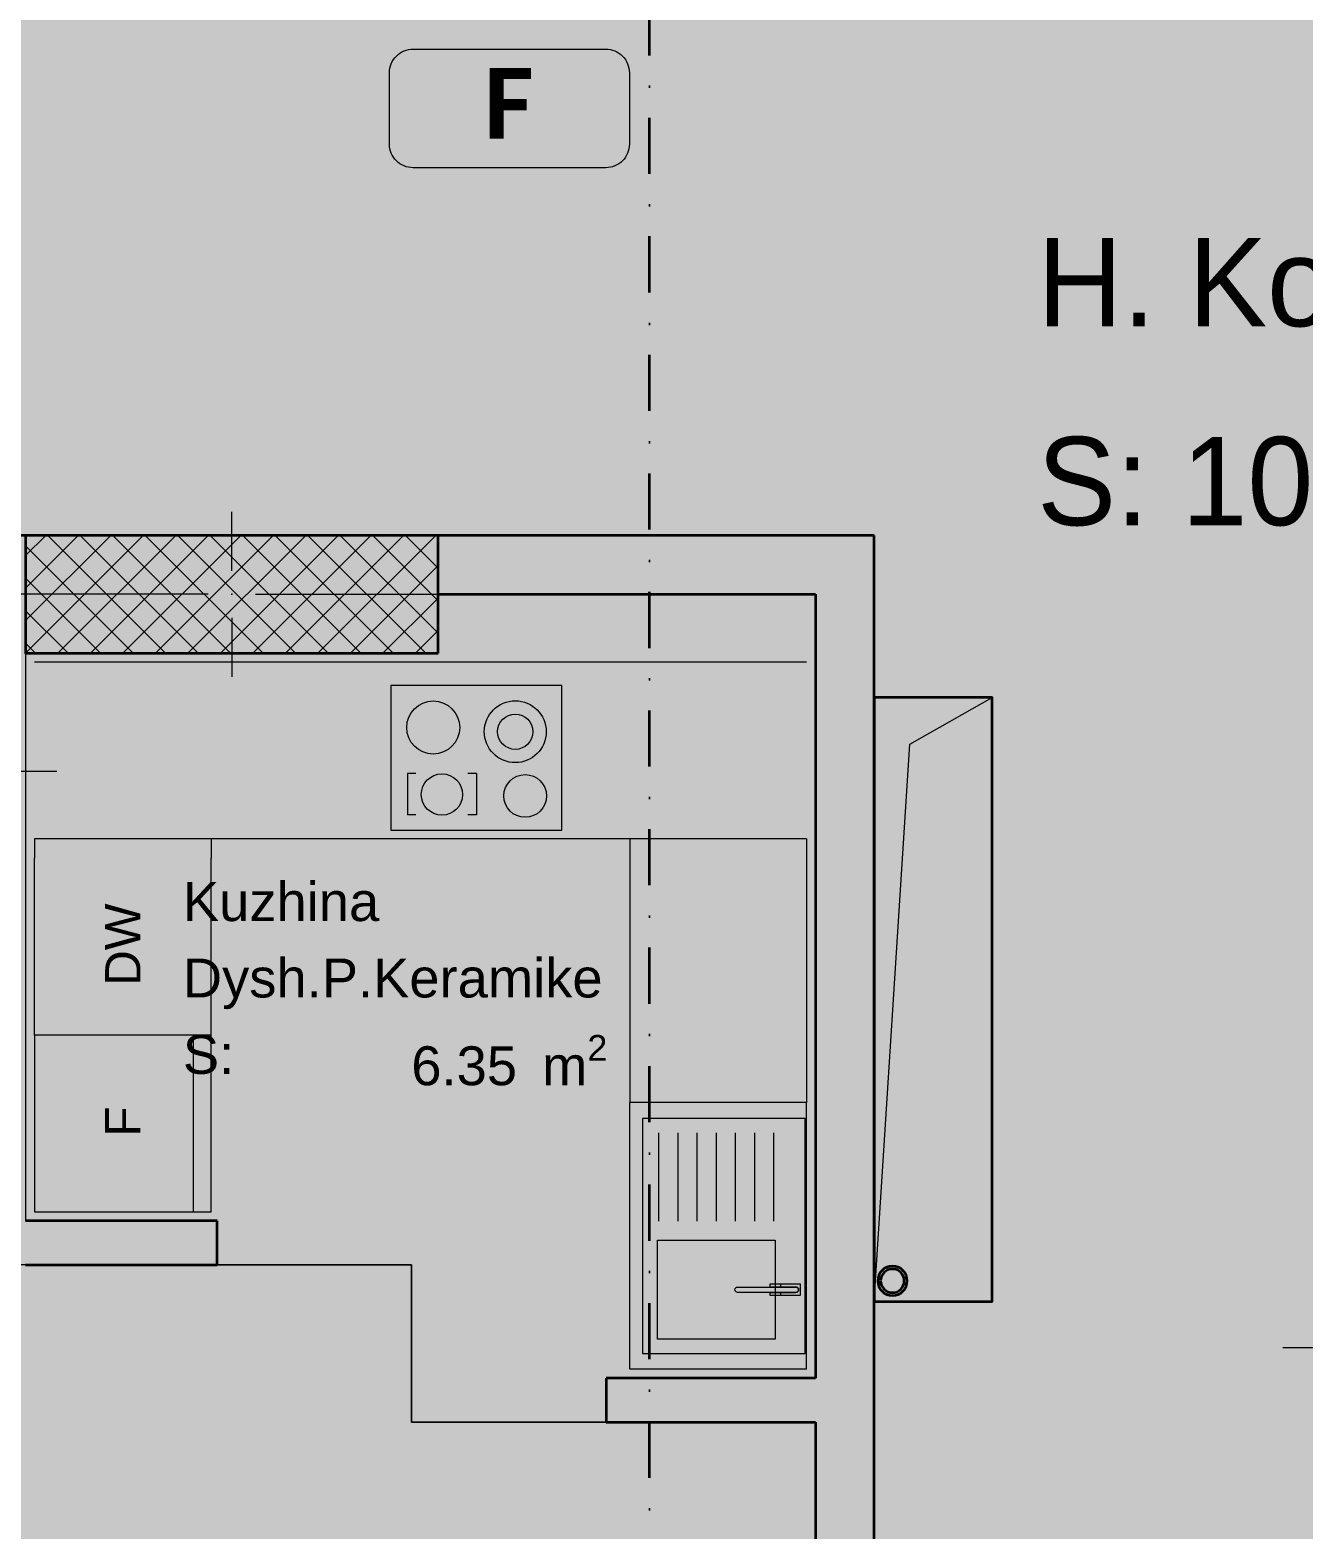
# Model space of a CAD drawing. Header units: millimetres. Extents: x 172821 to 253959, y -36092 to 17885.
# Drawn here: x 206496 to 210819, y -6192 to -1101 of the extents above; entities that cross this region are included whole.
import ezdxf
from ezdxf.enums import TextEntityAlignment as Align

# ---------------------------------------------------------------- set-up
doc = ezdxf.new("R2010")
doc.units = ezdxf.units.MM
doc.header["$MEASUREMENT"] = 0
for name, pattern in [('Dashed', [254, 127, -127]), ('Dot & Dashed', [402.166657, 190.5, -105.833333, 0, -105.833324]), ('Long Dashed', [2700, 1500, -1200])]:
    doc.linetypes.add(name, pattern=pattern)
for name, color, linetype, lineweight, true_color in [('2D Drafting - General_Pen_No__102', 7, 'Continuous', 13, 0xcccccc), ('2D Drafting - General_Pen_No__61', 7, 'Continuous', 20, 0x6a6a6a), ('A - Dimensionimi_Pen_No__156', 7, 'Continuous', 20, 0x54689e), ('A - Fill zone_Pen_No__102', 7, 'Continuous', 13, 0xcccccc), ('A - Fill zone_Pen_No__109', 7, 'Continuous', 13, 0xb4e4dc), ('A - Fill zone_Pen_No__82', 7, 'Continuous', 20, 0xaaaaaa), ('A - kanalet e ventilimit_Pen_No__176', 7, 'Continuous', 15, 0x93a0c6), ('A - kanalet e ventilimit_Pen_No__82', 7, 'Continuous', 20, 0xaaaaaa), ('A - Muret_Pen_No__82', 7, 'Continuous', 20, 0xaaaaaa), ('ARCHICAD Door Markers_Pen_No__112', 7, 'Continuous', 13, 0xd5aaaa), ('Marker - Section_Pen_No__8', 7, 'Continuous', 35, 0xa80f02), ('Model Unit - Zone_Pen_No__102', 7, 'Continuous', 13, 0xcccccc)]:
    doc.layers.add(name, color=color, linetype=linetype, lineweight=lineweight, true_color=true_color)
for name, color, linetype, lineweight in [('2D Drafting - General_Pen_No__18', 9, 'Continuous', 15), ('A - Fill zone_Pen_No__19', 255, 'Continuous', 0), ('A - Fill zone_Pen_No__2', 8, 'Continuous', 15), ('A - kanalet e ventilimit_Pen_No__22', 8, 'Continuous', 35), ('A - Muret_Pen_No__22', 8, 'Continuous', 35), ('A - Pllaka meskatit_Pen_No__1', 7, 'Continuous', 13), ('A - Pllaka meskatit_Pen_No__22', 8, 'Continuous', 35), ('A - Sanitaria_Pen_No__18', 9, 'Continuous', 15), ('A - Shtyllat_Pen_No__101', 252, 'Continuous', 13), ('A - Shtyllat_Pen_No__22', 8, 'Continuous', 35), ('Annotation - Text_Pen_No__10', 134, 'Continuous', 18), ('ARCHICAD Doors_Pen_No__42', 8, 'Continuous', 25), ('ARCHICAD Zone Stamps_Pen_No__101', 252, 'Continuous', 13)]:
    doc.layers.add(name, color=color, linetype=linetype, lineweight=lineweight)
for name, color, linetype in [('A - kanalet e ventilimit', 7, 'Continuous'), ('A - Muret', 7, 'Continuous'), ('A - Pllaka meskatit', 7, 'Continuous'), ('A - Shtyllat', 7, 'Continuous'), ('Marker - Section', 7, 'Continuous'), ('Model Unit - Zone', 7, 'Continuous')]:
    doc.layers.add(name, color=color, linetype=linetype)
doc.styles.add('GENERATED_STYLE_1', font='GOTHIC.TTF')
doc.styles.add('GENERATED_STYLE_2', font='arial.ttf')
doc.styles.add('GENERATED_STYLE_5', font='calibri.ttf')

# ---------------------------------------------------------------- blocks, each defined once
blk = doc.blocks.new('Slab_1', base_point=(232061.1, 7783.8))
at = {"layer": 'A - Pllaka meskatit_Pen_No__1', "color": 7, "linetype": 'Continuous', "lineweight": 13, "flags": 128}
blk.add_lwpolyline([(209361.1, -5416.1), (209761.1, -5416.1), (209761.1, -3366.2), (209361.1, -3366.2)], close=True, dxfattribs=at)
blk = doc.blocks.new('Wall_1', base_point=(209472.7, -5346.1))
at = {"layer": 'A - kanalet e ventilimit_Pen_No__82', "linetype": 'Continuous', "lineweight": 0, "true_color": 0xd4d4d4}
blk.add_hatch(color=254, dxfattribs=at).paths.add_polyline_path([(209472.7, -5346.1, 1), (209372.7, -5346.1), (209382.7, -5346.1, -1), (209462.7, -5346.1)])
at = {"layer": 'A - kanalet e ventilimit_Pen_No__22', "color": 8, "linetype": 'Continuous', "lineweight": 35}
for radius in [50, 40]:
    blk.add_arc((209422.7, -5346.1), radius, 0, 180, dxfattribs=at)
blk = doc.blocks.new('Wall_2', base_point=(209372.7, -5346.1))
at = {"layer": 'A - kanalet e ventilimit_Pen_No__82', "linetype": 'Continuous', "lineweight": 0, "true_color": 0xd4d4d4}
blk.add_hatch(color=254, dxfattribs=at).paths.add_polyline_path([(209372.7, -5346.1, 1), (209472.7, -5346.1), (209462.7, -5346.1, -1), (209382.7, -5346.1)])
at = {"layer": 'A - kanalet e ventilimit_Pen_No__22', "color": 8, "linetype": 'Continuous', "lineweight": 35}
for radius in [50, 40]:
    blk.add_arc((209422.7, -5346.1), radius, 180, 0, dxfattribs=at)
blk = doc.blocks.new('Kuzhina_Dysh.P.Keramike_25', base_point=(207711.9, -4325.9))
at = {"layer": 'ARCHICAD Zone Stamps_Pen_No__101', "color": 252, "lineweight": 13, "insert": (207790, -4511.7), "char_height": 132, "attachment_point": 1, "style": 'GENERATED_STYLE_2'}
blk.add_mtext('\\A1;{\\pql;\\pt0,6060;\\fArial|b0|i0|c0|p34;6.35\\fArial|b0|i0|c0|p34;\\A1{\\H.66x;\\S^  ;}\\fArial|b0|i0|c0|p34; m\\fArial|b0|i0|c0|p34;\\A1{\\H.66x;\\S2^  ;}}', dxfattribs=at)
at = {"layer": 'ARCHICAD Zone Stamps_Pen_No__101', "color": 252, "lineweight": 13, "style": 'GENERATED_STYLE_2'}
for tag, p in [('DUMMY_849', (208408.9, -3962.9)), ('ROOM_NAME', (207014.9, -3993.1)), ('DUMMY_850', (208408.9, -4222.2)), ('ROOM_NUMBER', (207014.9, -4252.4)), ('measuredAreaCode', (207014.9, -4511.7))]:
    blk.add_attdef(tag, text='', height=132, dxfattribs=at).set_placement(p, align=Align.TOP_LEFT)
blk = doc.blocks.new('Cabinet Base MultiDrawer 24')
at = {"layer": 'A - Sanitaria_Pen_No__18', "color": 9, "linetype": 'Continuous', "lineweight": 15}
for p, q in [((0, 600), (894.8, 600)), ((0, 0), (894.8, 0))]:
    blk.add_line(p, q, dxfattribs=at)
blk = doc.blocks.new('Cabinet Base MultiDrawer 24_2')
at = {"layer": 'A - Sanitaria_Pen_No__18', "color": 9, "linetype": 'Continuous', "lineweight": 15}
for p, q in [((0, 600), (2620, 600)), ((0, 0), (2620, 0))]:
    blk.add_line(p, q, dxfattribs=at)
blk = doc.blocks.new('Slab_5', base_point=(232061.1, 7783.8))
at = {"layer": 'A - Pllaka meskatit_Pen_No__22', "color": 8, "linetype": 'Continuous', "lineweight": 35, "flags": 128}
blk.add_lwpolyline([(209361.1, -5416.1), (209761.1, -5416.1), (209761.1, -3366.2), (209361.1, -3366.2)], close=True, dxfattribs=at)
blk = doc.blocks.new('Wall_34', base_point=(209361.1, -2816.2))
at = {"layer": 'A - Muret_Pen_No__82', "linetype": 'Continuous', "lineweight": 0, "true_color": 0xd4d4d4}
for points in [[(209161.1, -3016.2), (209361.1, -2816.2), (209161.1, -2816.2)], [(209161.1, -3016.2), (209361.1, -3016.2), (209361.1, -2816.2)], [(209361.1, -9866.2), (209361.1, -3016.2), (209161.1, -3016.2), (209161.1, -9866.2)]]:
    blk.add_hatch(color=254, dxfattribs=at).paths.add_polyline_path(points)
at = {"layer": 'A - Muret_Pen_No__22', "color": 8, "linetype": 'Continuous', "lineweight": 35, "flags": 128}
for points in [[(209361.1, -2816.2), (209161.1, -2816.2)], [(209361.1, -9866.2), (209361.1, -2816.2)], [(209161.1, -3016.2), (209161.1, -5676.2)], [(209161.1, -5826.2), (209161.1, -9866.2)]]:
    blk.add_lwpolyline(points, dxfattribs=at)
blk = doc.blocks.new('Door 25_3')
at = {"layer": 'ARCHICAD Doors_Pen_No__42', "color": 8, "linetype": 'Continuous', "lineweight": 25}
for p, q in [((432, 0), (432, 944)), ((432, 944), (472, 944)), ((472, 944), (472, 0)), ((-487, 104), (-537, 104)), ((-537, 104), (-537, 85)), ((-487, 85), (-487, 104)), ((537, 104), (487, 104)), ((487, 104), (487, 85)), ((537, 85), (537, 104)), ((-537, 85), (-487, 85)), ((-500, 85), (-537, 85)), ((-500, 85), (-537, 85)), ((-475, 85), (-500, 85)), ((-500, 85), (-500, 0)), ((-500, 0), (-500, 85)), ((-500, 0), (-500, 85)), ((-475, 0), (-475, 85)), ((500, 85), (475, 85)), ((475, 85), (475, 0)), ((487, 85), (537, 85)), ((500, 0), (500, 85)), ((500, 0), (500, 85)), ((500, 0), (500, 85)), ((500, 85), (537, 85)), ((500, 85), (537, 85)), ((-500, 0), (-475, 0)), ((-472, 0), (-500, 0)), ((-500, 0), (-500, -115)), ((-500, -115), (-500, 0)), ((-500, -115), (-500, 0)), ((-472, -40), (-472, 0)), ((472, 0), (432, 0)), ((500, 0), (472, 0)), ((472, 0), (472, -40)), ((475, 0), (500, 0)), ((500, -115), (500, 0)), ((500, -115), (500, 0)), ((500, -115), (500, 0)), ((-460, -40), (-472, -40)), ((-460, -115), (-460, -40)), ((472, -40), (460, -40)), ((460, -40), (460, -115)), ((-487, -115), (-537, -115)), ((-537, -115), (-537, -134)), ((-500, -115), (-537, -115)), ((-500, -115), (-537, -115)), ((-537, -134), (-487, -134)), ((-500, -115), (-460, -115)), ((-487, -134), (-487, -115)), ((460, -115), (500, -115)), ((537, -115), (487, -115)), ((487, -115), (487, -134)), ((487, -134), (537, -134)), ((500, -115), (537, -115)), ((500, -115), (537, -115)), ((537, -134), (537, -115))]:
    blk.add_line(p, q, dxfattribs=at)
blk.add_arc((472, 0), 944, 90, 180, dxfattribs=at)
blk = doc.blocks.new('D Marker 22')
at = {"layer": 'ARCHICAD Door Markers_Pen_No__112', "color": 9, "lineweight": 13, "true_color": 0xd5aaaa, "style": 'GENERATED_STYLE_2'}
for tag, p in [('AC_MarkerText_3', (-165.9, -155.7)), ('AC_MarkerText_2', (14.1, -224))]:
    blk.add_attdef(tag, text='', height=90, rotation=270, dxfattribs=at).set_placement(p, align=Align.BOTTOM_LEFT)
blk = doc.blocks.new('Wall_35', base_point=(209361.1, -2816.2))
at = {"layer": 'A - Muret_Pen_No__82', "linetype": 'Continuous', "lineweight": 0, "true_color": 0xd4d4d4}
for points in [[(202311.1, -2816.2), (202311.1, -3016.2), (202721.1, -3016.2), (202721.1, -2816.2)], [(203721.1, -2816.2), (203721.1, -3016.2), (206481.1, -3016.2), (206481.1, -2816.2)], [(207881.1, -2816.2), (207881.1, -3016.2), (209161.1, -3016.2), (209161.1, -2816.2)]]:
    blk.add_hatch(color=254, dxfattribs=at).paths.add_polyline_path(points)
at = {"layer": 'A - Muret_Pen_No__22', "color": 8, "linetype": 'Continuous', "lineweight": 35}
for p, q in [((202721.1, -2816.2), (202684.1, -2816.2)), ((202721.1, -2816.2), (202721.1, -2931.2)), ((203721.1, -2816.2), (203758.1, -2816.2)), ((203721.1, -2816.2), (203721.1, -2931.2)), ((202721.1, -2931.2), (202721.1, -3016.2)), ((203721.1, -2931.2), (203721.1, -3016.2)), ((202721.1, -3016.2), (202684.1, -3016.2)), ((203721.1, -3016.2), (203758.1, -3016.2))]:
    blk.add_line(p, q, dxfattribs=at)
at = {"layer": 'A - Muret_Pen_No__22', "color": 8, "linetype": 'Continuous', "lineweight": 35, "flags": 128}
for points in [[(202721.1, -2816.2), (202311.1, -2816.2)], [(206481.1, -2816.2), (203721.1, -2816.2)], [(209161.1, -2816.2), (207881.1, -2816.2)], [(202311.1, -3016.2), (202721.1, -3016.2)], [(203721.1, -3016.2), (204251.1, -3016.2)], [(204401.1, -3016.2), (206281.1, -3016.2)], [(207881.1, -3016.2), (209161.1, -3016.2)]]:
    blk.add_lwpolyline(points, dxfattribs=at)
at = {"layer": 'ARCHICAD Door Markers_Pen_No__112', "color": 9, "lineweight": 13, "true_color": 0xd5aaaa}
ref = blk.add_blockref('D Marker 22', (203221.1, -3016.2), dxfattribs=dict(at, rotation=180))
ref.add_attrib('AC_MarkerText_2', '100', dxfattribs={"color": 9, "lineweight": 13, "true_color": 0xd5aaaa, "height": 90, "rotation": 90, "style": 'GENERATED_STYLE_2'}).set_placement((203206.9, -3226.8), align=Align.BOTTOM_LEFT)
ref.add_attrib('AC_MarkerText_3', '210', dxfattribs={"color": 9, "lineweight": 13, "true_color": 0xd5aaaa, "height": 90, "rotation": 90, "style": 'GENERATED_STYLE_2'}).set_placement((203386.9, -3226.8), align=Align.BOTTOM_LEFT)
at = {"layer": 'ARCHICAD Doors_Pen_No__42', "color": 8, "linetype": 'Continuous', "lineweight": 25, "xscale": -1, "zscale": 1000, "rotation": 180}
blk.add_blockref('Door 25_3', (203221.1, -2931.2), dxfattribs=at)
blk = doc.blocks.new('Wall_241', base_point=(209361.1, -5676.2))
at = {"layer": 'A - Muret_Pen_No__82', "linetype": 'Continuous', "lineweight": 0, "true_color": 0xd4d4d4}
blk.add_hatch(color=254, dxfattribs=at).paths.add_polyline_path([(209161.1, -5676.2), (208451.1, -5676.2), (208451.1, -5826.2), (209161.1, -5826.2)])
at = {"layer": 'A - Muret_Pen_No__22', "color": 8, "linetype": 'Continuous', "lineweight": 35, "flags": 128}
for points in [[(209161.1, -5676.2), (208451.1, -5676.2)], [(208451.1, -5676.2), (208451.1, -5826.2)], [(208451.1, -5826.2), (209161.1, -5826.2)]]:
    blk.add_lwpolyline(points, dxfattribs=at)
blk = doc.blocks.new('Wall_245', base_point=(206481.1, -5292.2))
at = {"layer": 'A - Muret_Pen_No__82', "linetype": 'Continuous', "lineweight": 0, "true_color": 0xd4d4d4}
blk.add_hatch(color=254, dxfattribs=at).paths.add_polyline_path([(206481.1, -5292.2), (207131.1, -5292.2), (207131.1, -5142.2), (206481.1, -5142.2)])
at = {"layer": 'A - Muret_Pen_No__22', "color": 8, "linetype": 'Continuous', "lineweight": 35, "flags": 128}
for points in [[(207131.1, -5142.2), (206481.1, -5142.2)], [(207131.1, -5292.2), (207131.1, -5142.2)], [(206481.1, -5292.2), (207131.1, -5292.2)]]:
    blk.add_lwpolyline(points, dxfattribs=at)
blk = doc.blocks.new('Column_39', base_point=(207181.1, -3016.2))
at = {"layer": 'A - Shtyllat_Pen_No__101', "linetype": 'Continuous', "lineweight": 13}
h = blk.add_hatch(dxfattribs=at)
h.set_pattern_fill('Concrete_Block', color=252, style=0, pattern_type=2)
h.set_pattern_definition([(45, (0, 0), (-55.154327, 55.154327), []), (135, (0, 0), (55.154327, 55.154327), [])])
h.paths.add_polyline_path([(207881.1, -3216.2), (207881.1, -2816.2), (206481.1, -2816.2), (206481.1, -3216.2)])
at = {"layer": 'A - Shtyllat_Pen_No__101', "color": 252, "linetype": 'Continuous', "lineweight": 13}
for p, q in [((207181.1, -2936.2), (207181.1, -2736.2)), ((207101.1, -3016.2), (206401.1, -3016.2)), ((207261.1, -3016.2), (207961.1, -3016.2)), ((207181.1, -3096.2), (207181.1, -3296.2))]:
    blk.add_line(p, q, dxfattribs=at)
blk.add_point((207181.1, -3016.2), dxfattribs=at)
at = {"layer": 'A - Shtyllat_Pen_No__22', "color": 8, "linetype": 'Continuous', "lineweight": 35, "flags": 128}
blk.add_lwpolyline([(207881.1, -3216.2), (207881.1, -2816.2), (206481.1, -2816.2), (206481.1, -3216.2)], close=True, dxfattribs=at)
blk = doc.blocks.new('Cooktop + Oven Built-in 25')
at = {"layer": 'A - Sanitaria_Pen_No__18', "color": 9, "linetype": 'Continuous', "lineweight": 15}
for p, q in [((0, 600), (600, 600)), ((300, 378.5), (300, 518.8)), ((300, 518.8), (329, 518.8)), ((505.3, 518.8), (534.3, 518.8)), ((534.3, 378.5), (534.3, 518.8)), ((300, 378.5), (329, 378.5)), ((505.3, 378.5), (534.3, 378.5)), ((0, 0), (600, 0))]:
    blk.add_line(p, q, dxfattribs=at)
at = {"layer": 'A - Sanitaria_Pen_No__18', "color": 9, "linetype": 'Continuous', "lineweight": 15, "flags": 128}
blk.add_lwpolyline([(10, 80), (590, 80), (590, 570), (10, 570)], close=True, dxfattribs=at)
at = {"layer": 'A - Sanitaria_Pen_No__18', "color": 9, "linetype": 'Continuous', "lineweight": 15}
for centre, radius in [((134.7, 454.4), 72.5), ((417.2, 449.5), 70), ((168.3, 236.3), 105), ((446.7, 222.1), 90), ((168.3, 236.3), 60)]:
    blk.add_circle(centre, radius, dxfattribs=at)
blk = doc.blocks.new('Dishwasher Built-in 25')
at = {"layer": 'A - Sanitaria_Pen_No__18', "color": 9, "linetype": 'Continuous', "lineweight": 15}
for p, q in [((0, 600), (600, 600)), ((0, 0), (600, 0))]:
    blk.add_line(p, q, dxfattribs=at)
at = {"layer": 'A - Sanitaria_Pen_No__18', "color": 9, "linetype": 'Continuous', "lineweight": 15, "style": 'GENERATED_STYLE_2'}
blk.add_attdef('txt', text='', height=120, rotation=180, dxfattribs=at).set_placement((300, 306.9), align=Align.MIDDLE_CENTER)
blk = doc.blocks.new('Cabinet Base MultiDrawer 24_10')
at = {"layer": 'A - Sanitaria_Pen_No__18', "color": 9, "linetype": 'Continuous', "lineweight": 15}
for p, q in [((0, 600), (66, 600)), ((0, 0), (66, 0))]:
    blk.add_line(p, q, dxfattribs=at)
blk = doc.blocks.new('Countertop 25')
at = {"layer": 'A - Sanitaria_Pen_No__18', "color": 9, "linetype": 'Continuous', "lineweight": 15}
for p, q in [((0, 0), (905.2, 0)), ((0, 0), (0, -600)), ((905.2, 0), (905.2, -600)), ((852.6, -5.9), (52.6, -5.9)), ((52.6, -5.9), (52.6, -555.9)), ((852.6, -555.9), (852.6, -5.9)), ((437.6, -105.9), (102.6, -105.9)), ((102.6, -105.9), (102.6, -505.9)), ((437.6, -505.9), (437.6, -105.9)), ((502.6, -110.9), (802.6, -110.9)), ((502.6, -175.9), (802.6, -175.9)), ((502.6, -240.9), (802.6, -240.9)), ((502.6, -305.9), (802.6, -305.9)), ((502.6, -370.9), (802.6, -370.9)), ((502.6, -435.9), (802.6, -435.9)), ((102.6, -505.9), (437.6, -505.9)), ((502.6, -500.9), (802.6, -500.9)), ((52.6, -555.9), (852.6, -555.9)), ((0, -600), (905.2, -600))]:
    blk.add_line(p, q, dxfattribs=at)
at = {"layer": 'A - Sanitaria_Pen_No__18', "color": 9, "linetype": 'Continuous', "lineweight": 15, "flags": 128}
for points in [[(250.1, -86.9), (261.1, -86.9), (261.1, -35.9, -1), (279.1, -35.9), (279.1, -86.9), (290.1, -86.9), (290.1, -21.9), (250.1, -21.9)], [(261.1, -233.8, 1), (279.1, -233.8), (279.1, -35.9, 1), (261.1, -35.9)]]:
    blk.add_lwpolyline(points, format="xyb", close=True, dxfattribs=at)
for points in [[(250.4, -122.9), (261.1, -122.9), (261.1, -87.9), (250.4, -87.9)], [(289.8, -122.9), (289.8, -87.9), (279.1, -87.9), (279.1, -122.9)]]:
    blk.add_lwpolyline(points, close=True, dxfattribs=at)
blk = doc.blocks.new('Refrigerator 25')
at = {"layer": 'A - Sanitaria_Pen_No__18', "color": 9, "linetype": 'Continuous', "lineweight": 15}
blk.add_line((0, 60), (600, 60), dxfattribs=at)
at = {"layer": 'A - Sanitaria_Pen_No__18', "color": 9, "linetype": 'Continuous', "lineweight": 15, "flags": 128}
blk.add_lwpolyline([(0, 0), (600, 0), (600, 600), (0, 600)], close=True, dxfattribs=at)
at = {"layer": 'A - Sanitaria_Pen_No__18', "color": 9, "linetype": 'Continuous', "lineweight": 15, "style": 'GENERATED_STYLE_2'}
blk.add_attdef('txt', text='', height=120, rotation=180, dxfattribs=at).set_placement((300, 306.9), align=Align.MIDDLE_CENTER)
blk = doc.blocks.new('Polyline_17', base_point=(206367.2, -3616.2))
at = {"layer": 'A - kanalet e ventilimit_Pen_No__176', "linetype": 'Continuous', "lineweight": 15, "true_color": 0x93a0c6}
blk.add_hatch(color=253, dxfattribs=at).paths.add_polyline_path([(206367.2, -3616.2), (206403.5, -3637.2), (206403.5, -3595.2)])
at = {"layer": 'A - kanalet e ventilimit_Pen_No__176', "color": 253, "linetype": 'Continuous', "lineweight": 15, "true_color": 0x93a0c6}
for p, q in [((206367.2, -3616.2), (206403.5, -3595.2)), ((206403.5, -3595.2), (206403.5, -3637.2)), ((206367.2, -3616.2), (206403.5, -3637.2))]:
    blk.add_line(p, q, dxfattribs=at)
at = {"layer": 'A - kanalet e ventilimit_Pen_No__176', "color": 253, "linetype": 'Long Dashed', "lineweight": 15, "true_color": 0x93a0c6, "flags": 128}
blk.add_lwpolyline([(206403.5, -3616.2), (206587.4, -3616.2)], dxfattribs=at)
blk = doc.blocks.new('Cutting Plane_2', base_point=(208597.8, -31939.6))
at = {"layer": 'Marker - Section_Pen_No__8', "color": 14, "linetype": 'Dot & Dashed', "lineweight": 35, "true_color": 0xa80f02}
blk.add_line((208597.8, -31759.6), (208597.8, 10617.9), dxfattribs=at)

msp = doc.modelspace()

# ---------------------------------------------------------------- hatches: boundary and pattern name
at = {"layer": '2D Drafting - General_Pen_No__102', "linetype": 'Continuous', "lineweight": 0, "true_color": 0x666666}
msp.add_hatch(color=251, dxfattribs=at).paths.add_polyline_path([(209761.1, -3366.2), (209361.1, -3366.2), (209361.1, -5416.1), (209482.2, -3525.3)])
at = {"layer": 'A - Fill zone_Pen_No__102', "linetype": 'Continuous', "lineweight": 0, "true_color": 0x333333}
msp.add_hatch(color=250, dxfattribs=at).paths.add_polyline_path([(190161.1, -966.2), (202311.1, -966.2), (202311.1, -2816.2), (209361.1, -2816.2), (209361.1, -10116.2), (200461.1, -10116.2), (200461.1, -7116.2), (195311.1, -7116.2), (195311.1, -8316.2), (191511.1, -8316.2), (191511.1, -7116.2), (191111.1, -7116.2), (191111.1, -3216.2), (190161.1, -3216.2)])
at = {"layer": 'A - Fill zone_Pen_No__109', "linetype": 'Continuous', "lineweight": 0, "true_color": 0xc6eae4}
msp.add_hatch(color=254, dxfattribs=at).paths.add_polyline_path([(207716, -1246.2, -0.414214), (207796, -1166.2), (208449.9, -1166.2, -0.414214), (208529.9, -1246.2), (208529.9, -1488.6, -0.414214), (208449.9, -1568.6), (207796, -1568.6, -0.414214), (207716, -1488.6)])
at = {"layer": 'A - Fill zone_Pen_No__19', "linetype": 'Continuous', "lineweight": 0, "true_color": 0x3f3f3f}
msp.add_hatch(color=250, dxfattribs=at).paths.add_polyline_path([(202311.1, -2816.2), (202311.1, -1016.2), (223211.1, -1016.2), (223211.1, -2816.2), (216536.1, -2816.2), (216536.1, -6741.2), (218286.1, -6741.2), (218286.1, -8866.2), (218411.1, -8866.2), (218411.1, -10116.2), (213111.1, -10116.2), (211161.1, -10116.2), (211161.1, -17436.2), (209361.1, -17436.2), (209361.1, -2816.2)])

# ---------------------------------------------------------------- linework, layer by layer
at = {"layer": '2D Drafting - General_Pen_No__18', "color": 9, "linetype": 'Continuous', "lineweight": 15, "flags": 128}
msp.add_lwpolyline([(209761.1, -3366.2), (209361.1, -3366.2), (209361.1, -5416.1), (209482.2, -3525.3)], close=True, dxfattribs=at)
at = {"layer": '2D Drafting - General_Pen_No__61', "color": 251, "linetype": 'Dashed', "lineweight": 20, "true_color": 0x6a6a6a, "flags": 128}
msp.add_lwpolyline([(208451.1, -5826.2), (207791.1, -5826.2), (207791.1, -5292.2), (207131.1, -5292.2)], dxfattribs=at)
at = {"layer": 'A - Dimensionimi_Pen_No__156', "color": 165, "linetype": 'Continuous', "lineweight": 20, "true_color": 0x54689e}
msp.add_lwpolyline([(210747.3, -5572.1), (211759.1, -5572.1)], dxfattribs=at)
at = {"layer": 'A - Fill zone_Pen_No__2', "color": 8, "linetype": 'Continuous', "lineweight": 15, "flags": 128}
for points in [[(190161.1, -966.2), (202311.1, -966.2), (202311.1, -2816.2), (209361.1, -2816.2), (209361.1, -10116.2), (200461.1, -10116.2), (200461.1, -7116.2), (195311.1, -7116.2), (195311.1, -8316.2), (191511.1, -8316.2), (191511.1, -7116.2), (191111.1, -7116.2), (191111.1, -3216.2), (190161.1, -3216.2)], [(202311.1, -2816.2), (202311.1, -1016.2), (223211.1, -1016.2), (223211.1, -2816.2), (216536.1, -2816.2), (216536.1, -6741.2), (218286.1, -6741.2), (218286.1, -8866.2), (218411.1, -8866.2), (218411.1, -10116.2), (213111.1, -10116.2), (211161.1, -10116.2), (211161.1, -17436.2), (209361.1, -17436.2), (209361.1, -2816.2)]]:
    msp.add_lwpolyline(points, close=True, dxfattribs=at)
msp.add_lwpolyline([(207716, -1246.2, -0.414214), (207796, -1166.2), (208449.9, -1166.2, -0.414214), (208529.9, -1246.2), (208529.9, -1488.6, -0.414214), (208449.9, -1568.6), (207796, -1568.6, -0.414214), (207716, -1488.6)], format="xyb", close=True, dxfattribs=at)
at = {"layer": 'Model Unit - Zone_Pen_No__102', "color": 254, "linetype": 'Continuous', "lineweight": 13, "true_color": 0xcccccc, "flags": 128}
for points in [[(206481.1, -5142.2), (207131.1, -5142.2), (207131.1, -5292.2), (207791.1, -5292.2), (207791.1, -5826.2), (208451.1, -5826.2), (208451.1, -5676.2), (209161.1, -5676.2), (209161.1, -3016.2), (207881.1, -3016.2), (207881.1, -3216.2), (206481.1, -3216.2)], [(202661.1, -5292.2), (202661.1, -9716.2), (203461.1, -9716.2), (203461.1, -9866.2), (206481.1, -9866.2), (206481.1, -9716.2), (207881.1, -9716.2), (207881.1, -9866.2), (209161.1, -9866.2), (209161.1, -5826.2), (207791.1, -5826.2), (207791.1, -5292.2)]]:
    msp.add_lwpolyline(points, close=True, dxfattribs=at)

# ---------------------------------------------------------------- block references
at = {"layer": 'A - kanalet e ventilimit', "color": 253, "linetype": 'Long Dashed', "lineweight": 15, "true_color": 0x93a0c6}
msp.add_blockref('Polyline_17', (206367.2, -3616.2), dxfattribs=at)
at = {"layer": 'A - kanalet e ventilimit', "color": 8, "lineweight": 35}
for name, p in [('Wall_1', (209472.7, -5346.1)), ('Wall_2', (209372.7, -5346.1))]:
    msp.add_blockref(name, p, dxfattribs=at)
at = {"layer": 'A - Muret', "color": 8, "lineweight": 35}
for name, p in [('Wall_35', (209361.1, -2816.2)), ('Wall_34', (209361.1, -2816.2)), ('Wall_245', (206481.1, -5292.2)), ('Wall_241', (209361.1, -5676.2))]:
    msp.add_blockref(name, p, dxfattribs=at)
at = {"layer": 'A - Pllaka meskatit', "color": 7, "linetype": 'Continuous', "lineweight": 13}
msp.add_blockref('Slab_1', (232061.1, 7783.8), dxfattribs=at)
at = {"layer": 'A - Pllaka meskatit', "color": 8, "linetype": 'Continuous', "lineweight": 35}
msp.add_blockref('Slab_5', (232061.1, 7783.8), dxfattribs=at)
at = {"layer": 'A - Sanitaria_Pen_No__18', "color": 9, "linetype": 'Continuous', "lineweight": 15, "xscale": -1, "zscale": 1000}
msp.add_blockref('Cabinet Base MultiDrawer 24_2', (209131.1, -3846.2), dxfattribs=at)
at = {"layer": 'A - Sanitaria_Pen_No__18', "color": 9, "linetype": 'Continuous', "lineweight": 15, "zscale": 1000, "rotation": 180}
msp.add_blockref('Cooktop + Oven Built-in 25', (208311.1, -3246.2), dxfattribs=at)
at = {"layer": 'A - Sanitaria_Pen_No__18', "color": 9, "linetype": 'Continuous', "lineweight": 15, "xscale": -1, "zscale": 1000}
for name, p, rotation in [('Cabinet Base MultiDrawer 24_10', (207111.1, -3846.2), 89.99999999850952), ('Cabinet Base MultiDrawer 24', (209131.1, -3846.2), 89.99999999850952), ('Countertop 25', (209131.1, -5646.2), 270)]:
    msp.add_blockref(name, p, dxfattribs=dict(at, rotation=rotation))
at = {"layer": 'A - Sanitaria_Pen_No__18', "color": 9, "linetype": 'Continuous', "lineweight": 15}
ref = msp.add_blockref('Dishwasher Built-in 25', (206511.1, -4512.2), dxfattribs=dict(at, xscale=-1, zscale=1000, rotation=269.9999999985095))
ref.add_attrib('txt', 'DW', dxfattribs={"color": 9, "linetype": 'Continuous', "lineweight": 15, "height": 120, "rotation": 90, "style": 'GENERATED_STYLE_2'}).set_placement((206811.1, -4205.3), align=Align.MIDDLE_CENTER)
ref = msp.add_blockref('Refrigerator 25', (207111.1, -5112.2), dxfattribs=dict(at, zscale=1000, rotation=89.9999999993788))
ref.add_attrib('txt', 'F', dxfattribs={"color": 9, "linetype": 'Continuous', "lineweight": 15, "height": 120, "rotation": 90, "style": 'GENERATED_STYLE_2'}).set_placement((206811.1, -4805.3), align=Align.MIDDLE_CENTER)
at = {"layer": 'A - Shtyllat', "color": 8, "lineweight": 35}
msp.add_blockref('Column_39', (207181.1, -3016.2), dxfattribs=at)
at = {"layer": 'Marker - Section', "color": 14, "lineweight": 35, "true_color": 0xa80f02}
msp.add_blockref('Cutting Plane_2', (208597.8, -31939.6), dxfattribs=at)
at = {"layer": 'Model Unit - Zone', "color": 252, "linetype": 'Continuous', "lineweight": 13}
msp.add_blockref('Kuzhina_Dysh.P.Keramike_25', (207711.9, -4325.9), dxfattribs=at).add_auto_attribs({'ROOM_NAME': 'Kuzhina', 'ROOM_NUMBER': 'Dysh.P.Keramike', 'measuredAreaCode': 'S: '})

# ---------------------------------------------------------------- texts
at = {"layer": 'A - Fill zone_Pen_No__82', "color": 253, "lineweight": 20, "true_color": 0xaaaaaa, "insert": (209913.8, -2786.2), "char_height": 300, "attachment_point": 7, "style": 'GENERATED_STYLE_1'}
msp.add_mtext('{\\fCentury Gothic|b0|i0|c0|p34;H. Komunikuese^MS: 109.24 m{\\H0.66x;\\S2^  ;}}', dxfattribs=at)
at = {"layer": 'Annotation - Text_Pen_No__10', "color": 134, "linetype": 'Continuous', "lineweight": 18, "insert": (208120.8, -1229.9), "char_height": 240, "attachment_point": 2, "style": 'GENERATED_STYLE_5'}
msp.add_mtext('\\A1;{\\pqc;\\fCalibri|b1|i0|c0|p34;F}', dxfattribs=at)

doc.saveas('drawing.dxf')
